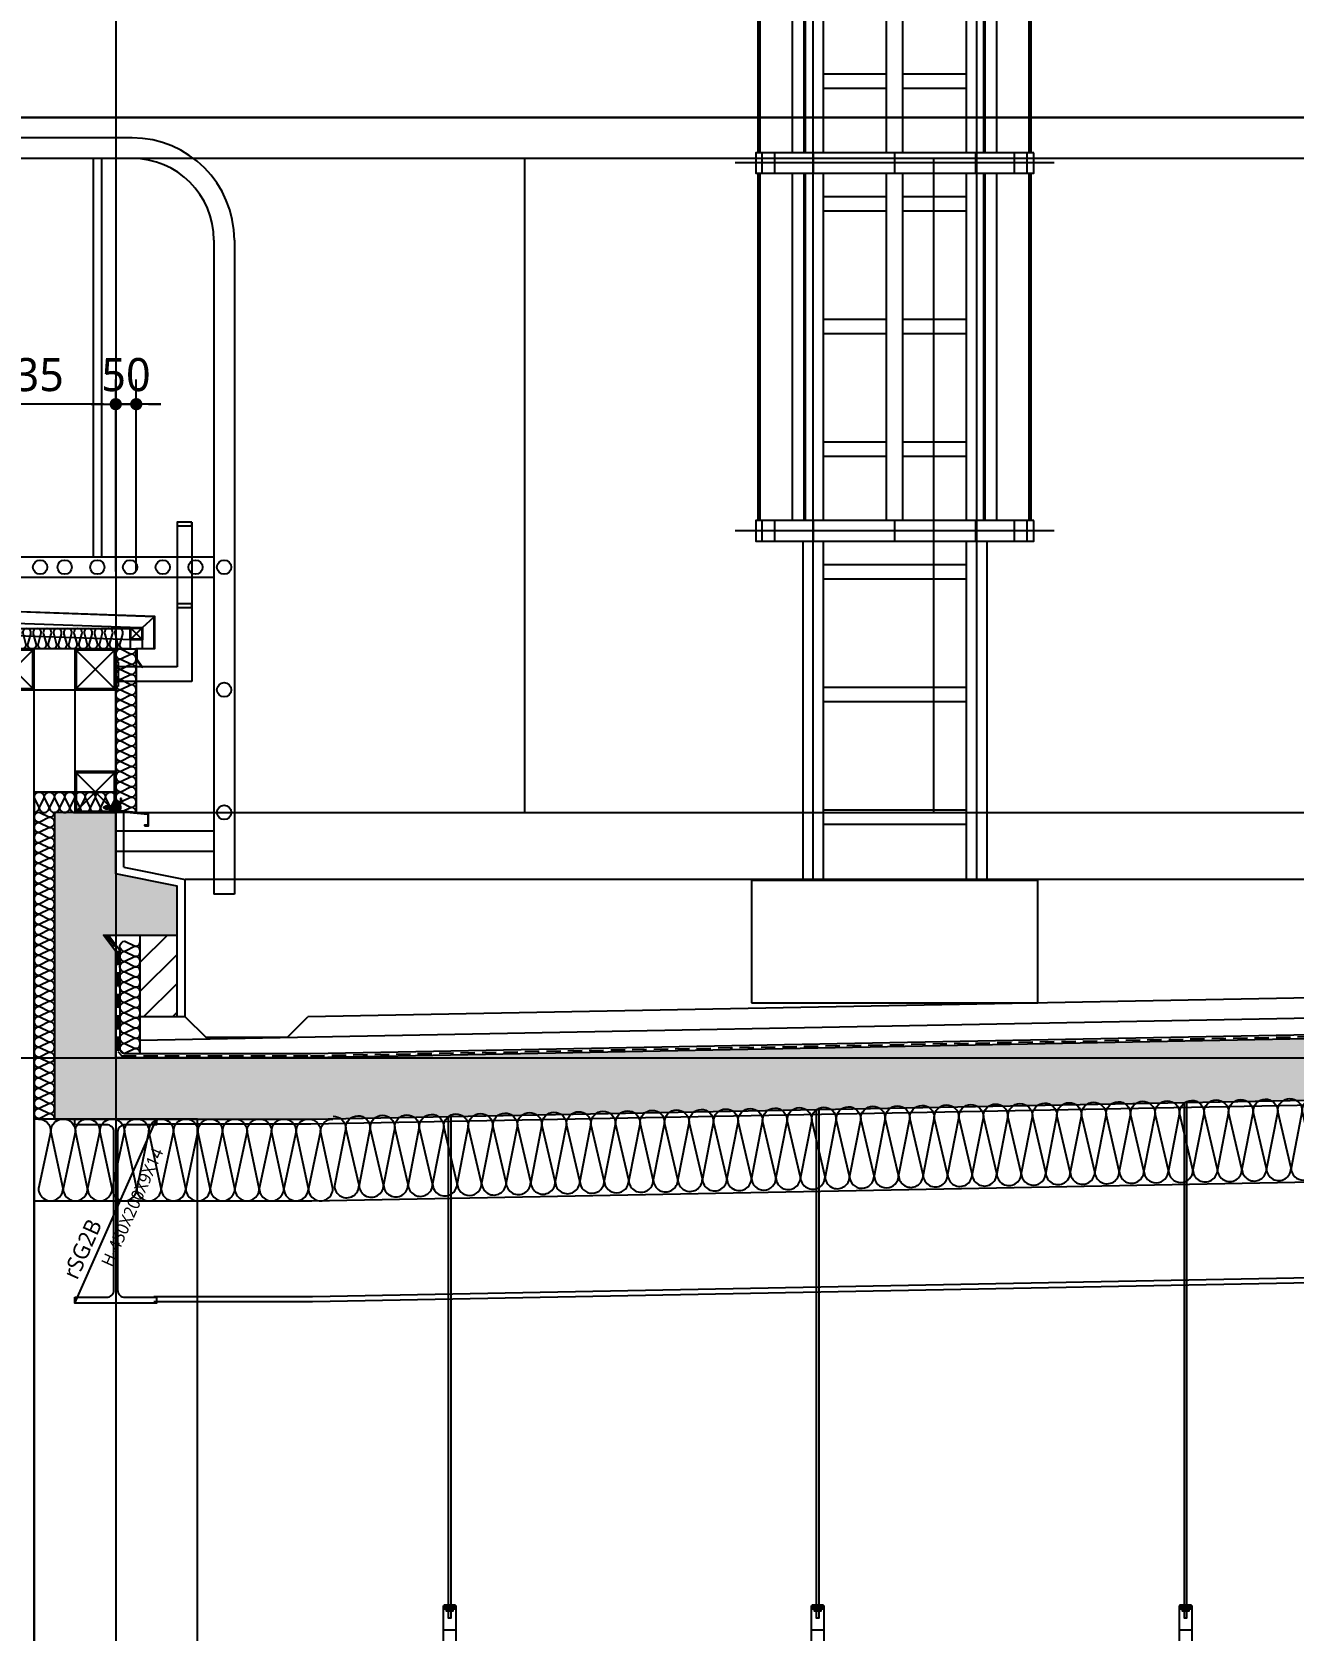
# Model space of a CAD drawing. Header units: millimetres. Extents: x 0 to 672800, y 0 to 118800.
# Drawn here: x 427445 to 430530, y 80595 to 84504 of the extents above; entities that cross this region are included whole.
import ezdxf
from ezdxf.enums import TextEntityAlignment as Align
from ezdxf.xclip import XClip

# ---------------------------------------------------------------- set-up
doc = ezdxf.new("R2010")
doc.units = ezdxf.units.MM
doc.header["$LTSCALE"] = 200
doc.header["$XCLIPFRAME"] = 0
for name, pattern in [('CEN-GAUN', [32.2, 30, -1, 0.2, -1]), ('HIDDEN', [0.375, 0.25, -0.125]), ('XR-A-SECTION$0$CEN-OC', [10, 9.25, -0.25, 0.25, -0.25])]:
    doc.linetypes.add(name, pattern=pattern)
doc.layers.get('DEFPOINTS').update_dxf_attribs({"color": 137})
for name, color, linetype in [('0-S-col', 4, 'Continuous'), ('01FIN', 9, 'Continuous'), ('01HAT', 8, 'Continuous'), ('01단열재', 252, 'Continuous'), ('01하지철물', 253, 'Continuous'), ('02-PIR', 7, 'Continuous'), ('09GIRDER', 2, 'Continuous'), ('3', 3, 'Continuous'), ('6방수', 6, 'HIDDEN'), ('7', 7, 'Continuous'), ('8ELE', 8, 'Continuous'), ('A-CON', 2, 'Continuous'), ('AUDIT_I_240116165941-1', 8, 'Continuous'), ('AUDIT_I_240116165941-4', 8, 'Continuous'), ('AUDIT_I_240116165941-5', 8, 'Continuous'), ('AUDIT_I_240116165941-6', 8, 'Continuous'), ('BOLT', 8, 'Continuous'), ('CEN', 1, 'CEN-GAUN'), ('CTR', 1, 'XR-A-SECTION$0$CEN-OC'), ('ELE-4', 4, 'Continuous'), ('ELE-6', 6, 'Continuous'), ('ELE-8', 8, 'Continuous'), ('ELE-STL', 252, 'Continuous'), ('FLA', 2, 'Continuous'), ('HAT', 8, 'Continuous'), ('HAT-254', 254, 'Continuous'), ('HAT-INS', 252, 'Continuous'), ('Insul', 252, 'Continuous'), ('JD_04', 4, 'Continuous'), ('JD_08', 8, 'Continuous'), ('LADDER', 7, 'Continuous'), ('LADDER-8', 8, 'Continuous'), ('PANEL', 6, 'Continuous'), ('S-253', 252, 'Continuous'), ('STEEL-E', 6, 'Continuous'), ('STL', 4, 'Continuous'), ('SYP_BOLT', 9, 'Continuous'), ('SYP_FLASHING', 5, 'Continuous'), ('X-ER', 15, 'ER-X')]:
    doc.layers.add(name, color=color, linetype=linetype)
doc.layers.add('check', color=61, linetype='Continuous', plot=False)
doc.styles.add('$0$스타일1', font='malgun.ttf')
doc.styles.get("Standard").update_dxf_attribs({"font": 'arial.ttf'})
doc.styles.add('스타일1', font='malgun.ttf')
doc.linetypes.add('ER-X', pattern='A,10,-0.8,["X",Standard,S=0.6,R=0,X=-0.15,Y=-0.3],-0.8', length=11.6)
doc.dimstyles.new('CJA', dxfattribs={"dimscale": 300, "dimtxt": 2.7, "dimasz": 1, "dimexe": 2, "dimexo": 3, "dimgap": 1, "dimtad": 1, "dimdec": 0, "dimzin": 1, "dimdsep": 46, "dimlunit": 6, "dimtxsty": '$0$스타일1', "dimblk": 'CJDOT', "dimcen": 0.09, "dimdle": 1, "dimclrd": 256, "dimclre": 256, "dimclrt": 3, "dimadec": 0, "dimazin": 0, "dimtfac": 1, "dimtdec": 0, "dimtix": 1, "dimtmove": 2, "dimatfit": 3, "dimldrblk": 'CJDOT', "dimfxl": 1, "dimtolj": 1, "dimtzin": 1, "dimarcsym": 0})

# ---------------------------------------------------------------- blocks, each defined once
blk = doc.blocks.new('*U281')
at = {"layer": 'HAT-INS'}
for points in [[(0, 0, 0.414214), (0.25, 0.25), (0, 0.75, -1), (0.5, 0.75), (0.25, 0.25, 0.414214), (0.5, 0)], [(0.5, 0, 0.414214), (0.75, 0.25), (0.5, 0.75, -1), (1, 0.75), (0.75, 0.25, 0.414214), (1, 0)], [(1, 0, 0.414214), (1.25, 0.25), (1, 0.75, -1), (1.5, 0.75), (1.25, 0.25, 0.414214), (1.5, 0)], [(1.5, 0, 0.414214), (1.75, 0.25), (1.5, 0.75, -1), (2, 0.75), (1.75, 0.25, 0.414214), (2, 0)], [(2, 0, 0.414214), (2.25, 0.25), (2, 0.75, -1), (2.5, 0.75), (2.25, 0.25, 0.414214), (2.5, 0)], [(2.5, 0, 0.414214), (2.75, 0.25), (2.5, 0.75, -1), (3, 0.75), (2.75, 0.25, 0.414214), (3, 0)], [(3, 0, 0.414214), (3.25, 0.25), (3, 0.75, -1), (3.5, 0.75), (3.25, 0.25, 0.414214), (3.5, 0)], [(3.5, 0, 0.414214), (3.75, 0.25), (3.5, 0.75, -1), (4, 0.75), (3.75, 0.25, 0.414214), (4, 0)], [(4, 0, 0.414214), (4.25, 0.25), (4, 0.75, -1), (4.5, 0.75), (4.25, 0.25, 0.414214), (4.5, 0)], [(4.5, 0, 0.414214), (4.75, 0.25), (4.5, 0.75, -1), (5, 0.75), (4.75, 0.25, 0.414214), (5, 0)], [(5, 0, 0.414214), (5.25, 0.25), (5, 0.75, -1), (5.5, 0.75), (5.25, 0.25, 0.414214), (5.5, 0)], [(5.5, 0, 0.414214), (5.75, 0.25), (5.5, 0.75, -1), (6, 0.75), (5.75, 0.25, 0.414214), (6, 0)], [(6, 0, 0.414214), (6.25, 0.25), (6, 0.75, -1), (6.5, 0.75), (6.25, 0.25, 0.414214), (6.5, 0)], [(6.5, 0, 0.414214), (6.75, 0.25), (6.5, 0.75, -1), (7, 0.75), (6.75, 0.25, 0.414214), (7, 0)], [(7, 0, 0.414214), (7.25, 0.25), (7, 0.75, -1), (7.5, 0.75), (7.25, 0.25, 0.414214), (7.5, 0)], [(7.5, 0, 0.414214), (7.75, 0.25), (7.5, 0.75, -1), (8, 0.75), (7.75, 0.25, 0.414214), (8, 0)]]:
    blk.add_lwpolyline(points, format="xyb", dxfattribs=at)
blk = doc.blocks.new('*U282')
at = {"layer": 'HAT-INS'}
for points in [[(0, 0, 0.414214), (0.25, 0.25), (0, 0.75, -1), (0.5, 0.75), (0.25, 0.25, 0.414214), (0.5, 0)], [(0.5, 0, 0.414214), (0.75, 0.25), (0.5, 0.75, -1), (1, 0.75), (0.75, 0.25, 0.414214), (1, 0)], [(1, 0, 0.414214), (1.25, 0.25), (1, 0.75, -1), (1.5, 0.75), (1.25, 0.25, 0.414214), (1.5, 0)], [(1.5, 0, 0.414214), (1.75, 0.25), (1.5, 0.75, -1), (2, 0.75), (1.75, 0.25, 0.414214), (2, 0)], [(2, 0, 0.414214), (2.25, 0.25), (2, 0.75, -1), (2.5, 0.75), (2.25, 0.25, 0.414214), (2.5, 0)], [(2.5, 0, 0.414214), (2.75, 0.25), (2.5, 0.75, -1), (3, 0.75), (2.75, 0.25, 0.414214), (3, 0)], [(3, 0, 0.414214), (3.25, 0.25), (3, 0.75, -1), (3.5, 0.75), (3.25, 0.25, 0.414214), (3.5, 0)], [(3.5, 0, 0.414214), (3.75, 0.25), (3.5, 0.75, -1), (4, 0.75), (3.75, 0.25, 0.414214), (4, 0)], [(4, 0, 0.414214), (4.25, 0.25), (4, 0.75, -1), (4.5, 0.75), (4.25, 0.25, 0.414214), (4.5, 0)], [(4.5, 0, 0.414214), (4.75, 0.25), (4.5, 0.75, -1), (5, 0.75), (4.75, 0.25, 0.414214), (5, 0)], [(5, 0, 0.414214), (5.25, 0.25), (5, 0.75, -1), (5.5, 0.75), (5.25, 0.25, 0.414214), (5.5, 0)], [(5.5, 0, 0.414214), (5.75, 0.25), (5.5, 0.75, -1), (6, 0.75), (5.75, 0.25, 0.414214), (6, 0)], [(6, 0, 0.414214), (6.25, 0.25), (6, 0.75, -1), (6.5, 0.75), (6.25, 0.25, 0.414214), (6.5, 0)], [(6.5, 0, 0.414214), (6.75, 0.25), (6.5, 0.75, -1), (7, 0.75), (6.75, 0.25, 0.414214), (7, 0)], [(7, 0, 0.414214), (7.25, 0.25), (7, 0.75, -1), (7.5, 0.75), (7.25, 0.25, 0.414214), (7.5, 0)], [(7.5, 0, 0.414214), (7.75, 0.25), (7.5, 0.75, -1), (8, 0.75), (7.75, 0.25, 0.414214), (8, 0)], [(8, 0, 0.414214), (8.25, 0.25), (8, 0.75, -1), (8.5, 0.75), (8.25, 0.25, 0.414214), (8.5, 0)], [(8.5, 0, 0.414214), (8.75, 0.25), (8.5, 0.75, -1), (9, 0.75), (8.75, 0.25, 0.414214), (9, 0)], [(9, 0, 0.414214), (9.25, 0.25), (9, 0.75, -1), (9.5, 0.75), (9.25, 0.25, 0.414214), (9.5, 0)], [(9.5, 0, 0.414214), (9.75, 0.25), (9.5, 0.75, -1), (10, 0.75), (9.75, 0.25, 0.414214), (10, 0)], [(10, 0, 0.414214), (10.25, 0.25), (10, 0.75, -1), (10.5, 0.75), (10.25, 0.25, 0.414214), (10.5, 0)], [(10.5, 0, 0.414214), (10.75, 0.25), (10.5, 0.75, -1), (11, 0.75), (10.75, 0.25, 0.414214), (11, 0)], [(11, 0, 0.414214), (11.25, 0.25), (11, 0.75, -1), (11.5, 0.75), (11.25, 0.25, 0.414214), (11.5, 0)], [(11.5, 0, 0.414214), (11.75, 0.25), (11.5, 0.75, -1), (12, 0.75), (11.75, 0.25, 0.414214), (12, 0)], [(12, 0, 0.414214), (12.25, 0.25), (12, 0.75, -1), (12.5, 0.75), (12.25, 0.25, 0.414214), (12.5, 0)], [(12.5, 0, 0.414214), (12.75, 0.25), (12.5, 0.75, -1), (13, 0.75), (12.75, 0.25, 0.414214), (13, 0)], [(13, 0, 0.414214), (13.25, 0.25), (13, 0.75, -1), (13.5, 0.75), (13.25, 0.25, 0.414214), (13.5, 0)], [(13.5, 0, 0.414214), (13.75, 0.25), (13.5, 0.75, -1), (14, 0.75), (13.75, 0.25, 0.414214), (14, 0)], [(14, 0, 0.414214), (14.25, 0.25), (14, 0.75, -1), (14.5, 0.75), (14.25, 0.25, 0.414214), (14.5, 0)], [(14.5, 0, 0.414214), (14.75, 0.25), (14.5, 0.75, -1), (15, 0.75), (14.75, 0.25, 0.414214), (15, 0)]]:
    blk.add_lwpolyline(points, format="xyb", dxfattribs=at)
blk = doc.blocks.new('*U287')
at = {"layer": 'HAT-INS'}
for points in [[(0, 0, 0.414214), (0.25, 0.25), (0, 0.75, -1), (0.5, 0.75), (0.25, 0.25, 0.414214), (0.5, 0)], [(0.5, 0, 0.414214), (0.75, 0.25), (0.5, 0.75, -1), (1, 0.75), (0.75, 0.25, 0.414214), (1, 0)], [(1, 0, 0.414214), (1.25, 0.25), (1, 0.75, -1), (1.5, 0.75), (1.25, 0.25, 0.414214), (1.5, 0)], [(1.5, 0, 0.414214), (1.75, 0.25), (1.5, 0.75, -1), (2, 0.75), (1.75, 0.25, 0.414214), (2, 0)], [(2, 0, 0.414214), (2.25, 0.25), (2, 0.75, -1), (2.5, 0.75), (2.25, 0.25, 0.414214), (2.5, 0)], [(2.5, 0, 0.414214), (2.75, 0.25), (2.5, 0.75, -1), (3, 0.75), (2.75, 0.25, 0.414214), (3, 0)], [(3, 0, 0.414214), (3.25, 0.25), (3, 0.75, -1), (3.5, 0.75), (3.25, 0.25, 0.414214), (3.5, 0)], [(3.5, 0, 0.414214), (3.75, 0.25), (3.5, 0.75, -1), (4, 0.75), (3.75, 0.25, 0.414214), (4, 0)]]:
    blk.add_lwpolyline(points, format="xyb", dxfattribs=at)
blk = doc.blocks.new('*U288')
at = {"layer": 'HAT-INS'}
for points in [[(0, 0, 0.414214), (0.25, 0.25), (0, 0.75, -1), (0.5, 0.75), (0.25, 0.25, 0.414214), (0.5, 0)], [(0.5, 0, 0.414214), (0.75, 0.25), (0.5, 0.75, -1), (1, 0.75), (0.75, 0.25, 0.414214), (1, 0)], [(1, 0, 0.414214), (1.25, 0.25), (1, 0.75, -1), (1.5, 0.75), (1.25, 0.25, 0.414214), (1.5, 0)], [(1.5, 0, 0.414214), (1.75, 0.25), (1.5, 0.75, -1), (2, 0.75), (1.75, 0.25, 0.414214), (2, 0)], [(2, 0, 0.414214), (2.25, 0.25), (2, 0.75, -1), (2.5, 0.75), (2.25, 0.25, 0.414214), (2.5, 0)], [(2.5, 0, 0.414214), (2.75, 0.25), (2.5, 0.75, -1), (3, 0.75), (2.75, 0.25, 0.414214), (3, 0)], [(3, 0, 0.414214), (3.25, 0.25), (3, 0.75, -1), (3.5, 0.75), (3.25, 0.25, 0.414214), (3.5, 0)], [(3.5, 0, 0.414214), (3.75, 0.25), (3.5, 0.75, -1), (4, 0.75), (3.75, 0.25, 0.414214), (4, 0)], [(4, 0, 0.414214), (4.25, 0.25), (4, 0.75, -1), (4.5, 0.75), (4.25, 0.25, 0.414214), (4.5, 0)], [(4.5, 0, 0.414214), (4.75, 0.25), (4.5, 0.75, -1), (5, 0.75), (4.75, 0.25, 0.414214), (5, 0)], [(5, 0, 0.414214), (5.25, 0.25), (5, 0.75, -1), (5.5, 0.75), (5.25, 0.25, 0.414214), (5.5, 0)]]:
    blk.add_lwpolyline(points, format="xyb", dxfattribs=at)
blk = doc.blocks.new('*U284')
at = {"layer": 'HAT-INS'}
for points in [[(3349.7, 0, -0.414214), (3334.7, 15), (3349.7, 85, 1), (3319.7, 85), (3334.7, 15, -0.414214), (3319.7, 0, 0.414214)], [(3379.7, 0, -0.414214), (3364.7, 15), (3379.7, 85, 1), (3349.7, 85), (3364.7, 15, -0.414214), (3349.7, 0, 0.414214)], [(3409.7, 0, -0.414214), (3394.7, 15), (3409.7, 85, 1), (3379.7, 85), (3394.7, 15, -0.414214), (3379.7, 0, 0.414214)], [(3439.7, 0, -0.414214), (3424.7, 15), (3439.7, 85, 1), (3409.7, 85), (3424.7, 15, -0.414214), (3409.7, 0, 0.414214)], [(3469.7, 0, -0.414214), (3454.7, 15), (3469.7, 85, 1), (3439.7, 85), (3454.7, 15, -0.414214), (3439.7, 0, 0.414214)], [(3499.7, 0, -0.414214), (3484.7, 15), (3499.7, 85, 1), (3469.7, 85), (3484.7, 15, -0.414214), (3469.7, 0, 0.414214)], [(3529.7, 0, -0.414214), (3514.7, 15), (3529.7, 85, 1), (3499.7, 85), (3514.7, 15, -0.414214), (3499.7, 0, 0.414214)], [(3559.7, 0, -0.414214), (3544.7, 15), (3559.7, 85, 1), (3529.7, 85), (3544.7, 15, -0.414214), (3529.7, 0, 0.414214)], [(3589.7, 0, -0.414214), (3574.7, 15), (3589.7, 85, 1), (3559.7, 85), (3574.7, 15, -0.414214), (3559.7, 0, 0.414214)], [(3619.7, 0, -0.414214), (3604.7, 15), (3619.7, 85, 1), (3589.7, 85), (3604.7, 15, -0.414214), (3589.7, 0, 0.414214)], [(3649.7, 0, -0.414214), (3634.7, 15), (3649.7, 85, 1), (3619.7, 85), (3634.7, 15, -0.414214), (3619.7, 0, 0.414214)], [(3679.7, 0, -0.414214), (3664.7, 15), (3679.7, 85, 1), (3649.7, 85), (3664.7, 15, -0.414214), (3649.7, 0, 0.414214)], [(3709.7, 0, -0.414214), (3694.7, 15), (3709.7, 85, 1), (3679.7, 85), (3694.7, 15, -0.414214), (3679.7, 0, 0.414214)], [(3739.7, 0, -0.414214), (3724.7, 15), (3739.7, 85, 1), (3709.7, 85), (3724.7, 15, -0.414214), (3709.7, 0, 0.414214)], [(3769.7, 0, -0.414214), (3754.7, 15), (3769.7, 85, 1), (3739.7, 85), (3754.7, 15, -0.414214), (3739.7, 0, 0.414214)], [(3799.7, 0, -0.414214), (3784.7, 15), (3799.7, 85, 1), (3769.7, 85), (3784.7, 15, -0.414214), (3769.7, 0, 0.414214)], [(3829.7, 0, -0.414214), (3814.7, 15), (3829.7, 85, 1), (3799.7, 85), (3814.7, 15, -0.414214), (3799.7, 0, 0.414214)], [(3859.7, 0, -0.414214), (3844.7, 15), (3859.7, 85, 1), (3829.7, 85), (3844.7, 15, -0.414214), (3829.7, 0, 0.414214)], [(3889.7, 0, -0.414214), (3874.7, 15), (3889.7, 85, 1), (3859.7, 85), (3874.7, 15, -0.414214), (3859.7, 0, 0.414214)], [(3919.7, 0, -0.414214), (3904.7, 15), (3919.7, 85, 1), (3889.7, 85), (3904.7, 15, -0.414214), (3889.7, 0, 0.414214)], [(3949.7, 0, -0.414214), (3934.7, 15), (3949.7, 85, 1), (3919.7, 85), (3934.7, 15, -0.414214), (3919.7, 0, 0.414214)], [(3979.7, 0, -0.414214), (3964.7, 15), (3979.7, 85, 1), (3949.7, 85), (3964.7, 15, -0.414214), (3949.7, 0, 0.414214)], [(4009.7, 0, -0.414214), (3994.7, 15), (4009.7, 85, 1), (3979.7, 85), (3994.7, 15, -0.414214), (3979.7, 0, 0.414214)], [(4039.7, 0, -0.414214), (4024.7, 15), (4039.7, 85, 1), (4009.7, 85), (4024.7, 15, -0.414214), (4009.7, 0, 0.414214)], [(4069.7, 0, -0.414214), (4054.7, 15), (4069.7, 85, 1), (4039.7, 85), (4054.7, 15, -0.414214), (4039.7, 0, 0.414214)], [(4099.7, 0, -0.414214), (4084.7, 15), (4099.7, 85, 1), (4069.7, 85), (4084.7, 15, -0.414214), (4069.7, 0, 0.414214)], [(4129.7, 0, -0.414214), (4114.7, 15), (4129.7, 85, 1), (4099.7, 85), (4114.7, 15, -0.414214), (4099.7, 0, 0.414214)], [(4159.7, 0, -0.414214), (4144.7, 15), (4159.7, 85, 1), (4129.7, 85), (4144.7, 15, -0.414214), (4129.7, 0, 0.414214)], [(4189.7, 0, -0.414214), (4174.7, 15), (4189.7, 85, 1), (4159.7, 85), (4174.7, 15, -0.414214), (4159.7, 0, 0.414214)], [(4219.7, 0, -0.414214), (4204.7, 15), (4219.7, 85, 1), (4189.7, 85), (4204.7, 15, -0.414214), (4189.7, 0, 0.414214)], [(4249.7, 0, -0.414214), (4234.7, 15), (4249.7, 85, 1), (4219.7, 85), (4234.7, 15, -0.414214), (4219.7, 0, 0.414214)], [(4279.7, 0, -0.414214), (4264.7, 15), (4279.7, 85, 1), (4249.7, 85), (4264.7, 15, -0.414214), (4249.7, 0, 0.414214)], [(4309.7, 0, -0.414214), (4294.7, 15), (4309.7, 85, 1), (4279.7, 85), (4294.7, 15, -0.414214), (4279.7, 0, 0.414214)], [(4339.7, 0, -0.414214), (4324.7, 15), (4339.7, 85, 1), (4309.7, 85), (4324.7, 15, -0.414214), (4309.7, 0, 0.414214)], [(4369.7, 0, -0.414214), (4354.7, 15), (4369.7, 85, 1), (4339.7, 85), (4354.7, 15, -0.414214), (4339.7, 0, 0.414214)], [(4399.7, 0, -0.414214), (4384.7, 15), (4399.7, 85, 1), (4369.7, 85), (4384.7, 15, -0.414214), (4369.7, 0, 0.414214)], [(4429.7, 0, -0.414214), (4414.7, 15), (4429.7, 85, 1), (4399.7, 85), (4414.7, 15, -0.414214), (4399.7, 0, 0.414214)], [(4459.7, 0, -0.414214), (4444.7, 15), (4459.7, 85, 1), (4429.7, 85), (4444.7, 15, -0.414214), (4429.7, 0, 0.414214)], [(4489.7, 0, -0.414214), (4474.7, 15), (4489.7, 85, 1), (4459.7, 85), (4474.7, 15, -0.414214), (4459.7, 0, 0.414214)], [(4519.7, 0, -0.414214), (4504.7, 15), (4519.7, 85, 1), (4489.7, 85), (4504.7, 15, -0.414214), (4489.7, 0, 0.414214)]]:
    blk.add_lwpolyline(points, format="xyb", dxfattribs=at)
blk = doc.blocks.new('*U272')
at = {"layer": 'HAT-INS'}
for points in [[(357.8, 0, -0.414214), (342.8, 15), (357.8, 85, 1), (327.8, 85), (342.8, 15, -0.414214), (327.8, 0, 0.414214)], [(387.8, 0, -0.414214), (372.8, 15), (387.8, 85, 1), (357.8, 85), (372.8, 15, -0.414214), (357.8, 0, 0.414214)], [(417.8, 0, -0.414214), (402.8, 15), (417.8, 85, 1), (387.8, 85), (402.8, 15, -0.414214), (387.8, 0, 0.414214)], [(447.8, 0, -0.414214), (432.8, 15), (447.8, 85, 1), (417.8, 85), (432.8, 15, -0.414214), (417.8, 0, 0.414214)], [(477.8, 0, -0.414214), (462.8, 15), (477.8, 85, 1), (447.8, 85), (462.8, 15, -0.414214), (447.8, 0, 0.414214)], [(507.8, 0, -0.414214), (492.8, 15), (507.8, 85, 1), (477.8, 85), (492.8, 15, -0.414214), (477.8, 0, 0.414214)], [(537.8, 0, -0.414214), (522.8, 15), (537.8, 85, 1), (507.8, 85), (522.8, 15, -0.414214), (507.8, 0, 0.414214)], [(567.8, 0, -0.414214), (552.8, 15), (567.8, 85, 1), (537.8, 85), (552.8, 15, -0.414214), (537.8, 0, 0.414214)], [(597.8, 0, -0.414214), (582.8, 15), (597.8, 85, 1), (567.8, 85), (582.8, 15, -0.414214), (567.8, 0, 0.414214)], [(627.8, 0, -0.414214), (612.8, 15), (627.8, 85, 1), (597.8, 85), (612.8, 15, -0.414214), (597.8, 0, 0.414214)], [(657.8, 0, -0.414214), (642.8, 15), (657.8, 85, 1), (627.8, 85), (642.8, 15, -0.414214), (627.8, 0, 0.414214)], [(687.8, 0, -0.414214), (672.8, 15), (687.8, 85, 1), (657.8, 85), (672.8, 15, -0.414214), (657.8, 0, 0.414214)]]:
    blk.add_lwpolyline(points, format="xyb", dxfattribs=at)
blk = doc.blocks.new('하지철물')
at = {"layer": '01하지철물', "color": 1}
for p, q in [((46.8, 46.8), (-46.8, -46.8)), ((46.8, -46.8), (-46.8, 46.8))]:
    blk.add_line(p, q, dxfattribs=at)
at = {"layer": '01하지철물'}
for points in [[(-50, -50), (-50, 50), (50, 50), (50, -50)], [(-46.8, -46.8), (-46.8, 46.8), (46.8, 46.8), (46.8, -46.8)]]:
    blk.add_lwpolyline(points, close=True, dxfattribs=at)
blk = doc.blocks.new('106-LADDER-L.R')
at = {"layer": 'ELE-8'}
for p, q in [((-1050, 6600), (-247, 6600)), ((-1050, 5800), (-247, 5800)), ((-1050, 4900), (-247, 4900)), ((-1050, 4000), (-247, 4000)), ((-1050, 3100), (-247, 3100)), ((-1050, 2200), (-247, 2200))]:
    blk.add_line(p, q, dxfattribs=at)
at = {"layer": 'HAT'}
for p, q in [((0, 7600), (0, 6625)), ((20, 7600), (20, 6625)), ((380, 7600), (380, 6625)), ((400, 7600), (400, 6625))]:
    blk.add_line(p, q, dxfattribs=at)
at = {"layer": 'LADDER-8'}
for p, q in [((-1000, 7650), (-75, 7650)), ((-1000, 7600), (-1000, 7650)), ((475, 7650), (-75, 7650)), ((-225, 7600), (-1000, 7600)), ((-993.4, 6625), (-993.4, 7600)), ((-988.4, 6625), (-988.4, 7600)), ((-909.9, 6625), (-909.9, 7600)), ((-881.6, 6625), (-881.6, 7600)), ((-878.1, 6625), (-878.1, 7600)), ((-670, 6625), (-670, 7600)), ((-630, 6625), (-630, 7600)), ((475, 7600), (-75, 7600)), ((-325, 7400), (-325, 0)), ((-275, 7400), (-275, 0)), ((675, 7400), (675, 5800)), ((725, 7400), (725, 5800)), ((-1000, 6575), (-1000, 6625)), ((-1000, 6625), (-325, 6625)), ((-275, 6625), (675, 6625)), ((-325, 6575), (-1000, 6575)), ((-993.4, 6575), (-993.4, 5825)), ((-988.4, 6575), (-988.4, 5825)), ((-909.9, 6575), (-909.9, 5825)), ((-881.6, 6575), (-881.6, 5825)), ((-878.1, 6575), (-878.1, 5825)), ((-670, 6575), (-670, 5825)), ((-630, 6575), (-630, 5825)), ((675, 6575), (-275, 6575)), ((0, 6025), (-275, 6025)), ((0, 5975), (-275, 5975)), ((435, 5955), (675, 5955)), ((435, 5905), (675, 5905)), ((725, 5800), (675, 5800)), ((-993.4, 5775), (-993.4, 4925)), ((-988.4, 5775), (-988.4, 4925)), ((-909.9, 5775), (-909.9, 4925)), ((-881.6, 5775), (-881.6, 4925)), ((-878.1, 5775), (-878.1, 4925)), ((-670, 5775), (-670, 4925)), ((-630, 5775), (-630, 4925)), ((0, 5025), (-275, 5025)), ((0, 4975), (-275, 4975)), ((-993.4, 4875), (-993.4, 4025)), ((-988.4, 4875), (-988.4, 4025)), ((-909.9, 4875), (-909.9, 4025)), ((-881.6, 4875), (-881.6, 4025)), ((-878.1, 4875), (-878.1, 4025)), ((-670, 4875), (-670, 4025)), ((-630, 4875), (-630, 4025)), ((0, 4025), (-275, 4025)), ((-993.4, 3975), (-993.4, 3125)), ((-988.4, 3975), (-988.4, 3125)), ((-909.9, 3975), (-909.9, 3125)), ((-881.6, 3975), (-881.6, 3125)), ((-878.1, 3975), (-878.1, 3125)), ((-670, 3975), (-670, 3125)), ((-630, 3975), (-630, 3125)), ((0, 3975), (-275, 3975)), ((-993.4, 3075), (-993.4, 2225)), ((-988.4, 3075), (-988.4, 2225)), ((-909.9, 3075), (-909.9, 2225)), ((-881.6, 3075), (-881.6, 2225)), ((-878.1, 3075), (-878.1, 2225)), ((-670, 3075), (-670, 2225)), ((-630, 3075), (-630, 2225)), ((0, 3025), (-275, 3025)), ((0, 2975), (-275, 2975)), ((0, 2025), (-275, 2025)), ((0, 1975), (-275, 1975)), ((0, 1025), (-275, 1025)), ((0, 975), (-275, 975))]:
    blk.add_line(p, q, dxfattribs=at)
for points in [[(-1000, 5825), (-297, 5825), (-297, 5775), (-1000, 5775)], [(-1000, 4925), (-297, 4925), (-297, 4875), (-1000, 4875)], [(-1000, 4025), (-297, 4025), (-297, 3975), (-1000, 3975)], [(-1000, 3125), (-297, 3125), (-297, 3075), (-1000, 3075)], [(-1000, 2225), (-297, 2225), (-297, 2175), (-1000, 2175)], [(0, 0), (-450, 0), (-450, -300), (0, -300)]]:
    blk.add_lwpolyline(points, close=True, dxfattribs=at)
for centre in [(-300, 6600), (-230, 6600), (-150, 6600), (-70, 6600), (10, 6600), (90, 6600), (170, 6600), (250, 6600), (310, 6600), (390, 6600), (470, 6600), (550, 6600), (630, 6600), (700, 6600), (-300, 6300), (700, 6300), (-300, 6000), (700, 6000), (-300, 5700), (-300, 5400), (-300, 5100), (-300, 4800), (-300, 4500), (-300, 4200), (-300, 3900), (-300, 3600), (-300, 3300), (-300, 3000), (-300, 2700), (-300, 2400), (-300, 2100), (-300, 1800), (-300, 1500), (-300, 1200), (-300, 900), (-300, 600), (-300, 300)]:
    blk.add_circle(centre, 17.5, dxfattribs=at)
for centre, radius, start, end in [((-75, 7400), 250, 90, 180), ((475, 7400), 250, 0, 90), ((-75, 7400), 200, 90, 180), ((475, 7400), 200, 0, 90)]:
    blk.add_arc(centre, radius, start, end, dxfattribs=at)
blk.add_point((-30, 6500), dxfattribs=at)
blk = doc.blocks.new('106-LADDER-F')
at = {"layer": 'AUDIT_I_240116165941-1'}
for p, q in [((-200, 4550), (-200, 1345)), ((200, 4550), (200, 1345)), ((-390, 4150), (390, 4150)), ((-390, 3100), (390, 3100)), ((-390, 2200), (390, 2200))]:
    blk.add_line(p, q, dxfattribs=at)
at = {"layer": 'AUDIT_I_240116165941-4'}
for p, q in [((-324.3, 4125), (-324.3, 4175)), ((-292.9, 4125), (-292.9, 4175)), ((-198.8, 4125), (-198.8, 4175)), ((0, 4125), (0, 4175)), ((198.8, 4125), (198.8, 4175)), ((292.9, 4125), (292.9, 4175)), ((324.3, 4125), (324.3, 4175)), ((-324.3, 3075), (-324.3, 3125)), ((-292.9, 3075), (-292.9, 3125)), ((-198.8, 3075), (-198.8, 3125)), ((0, 3075), (0, 3125)), ((198.8, 3075), (198.8, 3125)), ((292.9, 3075), (292.9, 3125)), ((324.3, 3075), (324.3, 3125)), ((-324.3, 2175), (-324.3, 2225)), ((-292.9, 2175), (-292.9, 2225)), ((-198.8, 2175), (-198.8, 2225)), ((0, 2175), (0, 2225)), ((198.8, 2175), (198.8, 2225)), ((292.9, 2175), (292.9, 2225)), ((324.3, 2175), (324.3, 2225))]:
    blk.add_line(p, q, dxfattribs=at)
at = {"layer": 'AUDIT_I_240116165941-5'}
for p, q in [((-225, 4450), (-225, 4175)), ((-175, 4450), (-175, 4175)), ((175, 4450), (175, 4175)), ((225, 4450), (225, 4175)), ((-175, 4125), (-175, 3125)), ((175, 4125), (175, 3125)), ((175, 3917.5), (-175, 3917.5)), ((-20, 3882.5), (-175, 3882.5)), ((175, 3882.5), (20, 3882.5)), ((-20, 3617.5), (-175, 3617.5)), ((175, 3617.5), (20, 3617.5)), ((-20, 3582.5), (-175, 3582.5)), ((175, 3582.5), (20, 3582.5)), ((-20, 3317.5), (-175, 3317.5)), ((175, 3317.5), (20, 3317.5)), ((-20, 3282.5), (-175, 3282.5)), ((175, 3282.5), (20, 3282.5)), ((-175, 3075), (-175, 2225)), ((175, 3075), (175, 2225)), ((-20, 3017.5), (-175, 3017.5)), ((175, 3017.5), (20, 3017.5)), ((-20, 2982.5), (-175, 2982.5)), ((175, 2982.5), (20, 2982.5)), ((-20, 2717.5), (-175, 2717.5)), ((175, 2717.5), (20, 2717.5)), ((-20, 2682.5), (-175, 2682.5)), ((175, 2682.5), (20, 2682.5)), ((-20, 2417.5), (-175, 2417.5)), ((175, 2417.5), (20, 2417.5)), ((-20, 2382.5), (-175, 2382.5)), ((175, 2382.5), (20, 2382.5)), ((-225, 2175), (-225, 1345)), ((-175, 2175), (-175, 1345)), ((175, 2175), (175, 1345)), ((225, 2175), (225, 1345)), ((175, 2117.5), (-175, 2117.5)), ((175, 2082.5), (-175, 2082.5)), ((175, 1817.5), (-175, 1817.5)), ((175, 1782.5), (-175, 1782.5)), ((175, 1517.5), (-175, 1517.5)), ((175, 1482.5), (-175, 1482.5))]:
    blk.add_line(p, q, dxfattribs=at)
for centre in [(-200, 4450), (200, 4450)]:
    blk.add_arc(centre, 25, 0, 180, dxfattribs=at)
at = {"layer": 'AUDIT_I_240116165941-6'}
for p, q in [((-334, 3125), (-334, 4125)), ((-329, 3125), (-329, 4125)), ((-249.9, 3125), (-249.9, 4125)), ((-221.6, 3125), (-221.6, 4125)), ((-218.1, 3125), (-218.1, 4125)), ((-20, 3125), (-20, 4125)), ((20, 3125), (20, 4125)), ((218.1, 3125), (218.1, 4125)), ((221.6, 3125), (221.6, 4125)), ((249.9, 3125), (249.9, 4125)), ((329, 3125), (329, 4125)), ((334, 3125), (334, 4125)), ((-334, 2225), (-334, 3075)), ((-329, 2225), (-329, 3075)), ((-249.9, 2225), (-249.9, 3075)), ((-221.6, 2225), (-221.6, 3075)), ((-218.1, 2225), (-218.1, 3075)), ((-20, 2225), (-20, 3075)), ((20, 2225), (20, 3075)), ((218.1, 2225), (218.1, 3075)), ((221.6, 2225), (221.6, 3075)), ((249.9, 2225), (249.9, 3075)), ((329, 2225), (329, 3075)), ((334, 2225), (334, 3075)), ((-350, 1045), (-350, 1345)), ((-350, 1345), (350, 1345)), ((350, 1345), (350, 1045)), ((350, 1045), (-350, 1045))]:
    blk.add_line(p, q, dxfattribs=at)
for points in [[(-340, 4175), (340, 4175), (340, 4125), (-340, 4125)], [(-340, 3125), (340, 3125), (340, 3075), (-340, 3075)], [(-340, 2225), (340, 2225), (340, 2175), (-340, 2175)]]:
    blk.add_lwpolyline(points, close=True, dxfattribs=at)
blk = doc.blocks.new('12')
at = {"layer": 'LADDER', "xscale": -1}
blk.add_blockref('106-LADDER-F', (-446.1, -329.7), dxfattribs=at)
blk = doc.blocks.new('R-HAND1')
at = {"layer": 'JD_04'}
blk.add_line((-156, 368), (-150, 368), dxfattribs=at)
for points in [[(-156, 308), (-150, 308), (-150, 368)], [(-156, 368), (-156, 368), (-156, 308)]]:
    blk.add_lwpolyline(points, dxfattribs=at)
at = {"layer": 'JD_08'}
for p, q in [((-156, 355.9), (-150, 361.9)), ((-156, 352.6), (-150, 358.6)), ((-156, 321), (-150, 327)), ((-156, 317.6), (-150, 323.6))]:
    blk.add_line(p, q, dxfattribs=at)
at = {"layer": 'STL', "color": 8}
for p, q in [((-336, 710), (-336, 320)), ((-300, 710), (-300, 356)), ((-300, 356), (-156, 356)), ((-336, 320), (-156, 320))]:
    blk.add_line(p, q, dxfattribs=at)
for points in [[(-336, 710), (-300, 710), (-300, 701), (-336, 701)], [(-336, 510), (-300, 510), (-300, 501), (-336, 501)]]:
    blk.add_lwpolyline(points, close=True, dxfattribs=at)
blk = doc.blocks.new('CJDOT')
blk.add_line((-2, 0), (2, 0))
at = {"const_width": 0.5}
blk.add_lwpolyline([(-0.25, 0, 1), (0.25, 0, 1)], format="xyb", close=True, dxfattribs=at)
blk = doc.blocks.new('*D405')
at = {"layer": 'check', "lineweight": -2, "transparency": 16777216}
for p, q in [((427215, 83183.9), (427215, 83653.6)), ((427650, 83183.9), (427650, 83653.6)), ((427620, 83593.6), (427245, 83593.6))]:
    blk.add_line(p, q, dxfattribs=at)
at = {"layer": 'DEFPOINTS', "color": 0, "transparency": 16777216}
for p in [(427215, 83593.6), (427215, 83093.9), (427650, 83093.9)]:
    blk.add_point(p, dxfattribs=at)
at = {"layer": 'check', "lineweight": -2, "transparency": 16777216, "xscale": 30, "yscale": 30, "zscale": 30, "rotation": 180}
blk.add_blockref('CJDOT', (427215, 83593.6), dxfattribs=at)
at = {"layer": 'check', "lineweight": -2, "transparency": 16777216, "xscale": 30, "yscale": 30, "zscale": 30}
blk.add_blockref('CJDOT', (427650, 83593.6), dxfattribs=at)
at = {"layer": 'check', "transparency": 16777216, "insert": (427432.5, 83665.4), "char_height": 81, "attachment_point": 5, "style": '$0$스타일1'}
blk.add_mtext('\\A1;435', dxfattribs=at)
blk = doc.blocks.new('*D406')
at = {"layer": 'check', "lineweight": -2, "transparency": 16777216}
for p, q in [((427650, 83183.9), (427650, 83653.6)), ((427700, 83183.9), (427700, 83653.6)), ((427620, 83593.6), (427590, 83593.6)), ((427700, 83593.6), (427650, 83593.6)), ((427730, 83593.6), (427760, 83593.6))]:
    blk.add_line(p, q, dxfattribs=at)
at = {"layer": 'DEFPOINTS', "color": 0, "transparency": 16777216}
for p in [(427650, 83593.6), (427650, 83093.9), (427700, 83093.9)]:
    blk.add_point(p, dxfattribs=at)
at = {"layer": 'check', "lineweight": -2, "transparency": 16777216, "xscale": 30, "yscale": 30, "zscale": 30}
blk.add_blockref('CJDOT', (427650, 83593.6), dxfattribs=at)
at = {"layer": 'check', "lineweight": -2, "transparency": 16777216, "xscale": 30, "yscale": 30, "zscale": 30, "rotation": 180}
blk.add_blockref('CJDOT', (427700, 83593.6), dxfattribs=at)
at = {"layer": 'check', "transparency": 16777216, "insert": (427675, 83665.4), "char_height": 81, "attachment_point": 5, "style": '$0$스타일1'}
blk.add_mtext('\\A1;50', dxfattribs=at)
blk = doc.blocks.new('STL_30x30')
at = {"layer": 'CTR'}
for p, q in [((1.6, 28.4), (28.4, 1.6)), ((28.4, 28.4), (1.6, 1.6))]:
    blk.add_line(p, q, dxfattribs=at)
at = {"layer": 'ELE-4'}
for points in [[(0, 0), (30, 0), (30, 30), (0, 30)], [(1.6, 1.6), (28.4, 1.6), (28.4, 28.4), (1.6, 28.4)]]:
    blk.add_lwpolyline(points, close=True, dxfattribs=at)
blk = doc.blocks.new('CAP-485X100')
at = {"layer": 'ELE-6'}
blk.add_lwpolyline([(-500, -100), (-60, -100), (-60, -50), (-500, -50)], close=True, dxfattribs=at)
at = {"layer": 'ELE-8'}
for p, q in [((-530, -47.9), (-558.8, -21.1)), ((-500, -47.9), (-60, -32.2)), ((-60, -50), (-60, -32.2)), ((-30, -32.2), (-1.2, -1.3)), ((-30, -96), (-30, -32.2)), ((-530, -98.8), (-530, -48.9)), ((-530, -78.9), (-59.5, -62.2)), ((-500, -50), (-500, -47.9))]:
    blk.add_line(p, q, dxfattribs=at)
at = {"layer": 'Insul'}
blk.add_lwpolyline([(-485, -100, 0.524856), (-475.7, -86.5), (-481.9, -63.6, -1.449198), (-463.2, -63.6), (-469.4, -86.5, 0.524856), (-460, -100, 0.524856), (-450.7, -86.5), (-456.9, -63.6, -1.449198), (-438.2, -63.6), (-444.4, -86.5, 0.524856), (-435, -100, 0.524856), (-425.7, -86.5), (-431.9, -63.6, -1.449198), (-413.2, -63.6), (-419.4, -86.5, 0.524856), (-410, -100, 0.524856), (-400.7, -86.5), (-406.9, -63.6, -1.449198), (-388.2, -63.6), (-394.4, -86.5, 0.524856), (-385, -100, 0.524856), (-375.7, -86.5), (-381.9, -63.6, -1.449198), (-363.2, -63.6), (-369.4, -86.5, 0.524856), (-360, -100, 0.524856), (-350.7, -86.5), (-356.9, -63.6, -1.449198), (-338.2, -63.6), (-344.4, -86.5, 0.524856), (-335, -100, 0.524856), (-325.7, -86.5), (-331.9, -63.6, -1.449198), (-313.2, -63.6), (-319.4, -86.5, 0.524856), (-310, -100, 0.524856), (-300.7, -86.5), (-306.9, -63.6, -1.449198), (-288.2, -63.6), (-294.4, -86.5, 0.524856), (-285, -100, 0.524856), (-275.7, -86.5), (-281.9, -63.6, -1.449198), (-263.2, -63.6), (-269.4, -86.5, 0.524856), (-260, -100, 0.524856), (-250.7, -86.5), (-256.9, -63.6, -1.449198), (-238.2, -63.6), (-244.4, -86.5, 0.524856), (-235, -100, 0.524856), (-225.7, -86.5), (-231.9, -63.6, -1.449198), (-213.2, -63.6), (-219.4, -86.5, 0.524856), (-210, -100, 0.524856), (-200.7, -86.5), (-206.9, -63.6, -1.449198), (-188.2, -63.6), (-194.4, -86.5, 0.524856), (-185, -100, 0.524856), (-175.7, -86.5), (-181.9, -63.6, -1.449198), (-163.2, -63.6), (-169.4, -86.5, 0.524856), (-160, -100, 0.524856), (-150.7, -86.5), (-156.9, -63.6, -1.449198), (-138.2, -63.6), (-144.4, -86.5, 0.524856), (-135, -100, 0.524856), (-125.7, -86.5), (-131.9, -63.6, -1.449198), (-113.2, -63.6), (-119.4, -86.5, 0.524856), (-110, -100, 0.524856), (-100.7, -86.5), (-106.9, -63.6, -1.449198), (-88.2, -63.6), (-94.4, -86.5, 0.524856), (-85, -100, 0.524856), (-75.7, -86.5), (-81.9, -63.6, -1.449198), (-63.2, -63.6), (-69.4, -86.5, 0.524856), (-60, -100, 0.00003), (-60, -100, 0.00003)], format="xyb", dxfattribs=at)
at = {"layer": 'STL'}
blk.add_lwpolyline([(-529.1, -145.6), (-515, -125), (-515, -98.8), (-558.8, -98.8), (-558.8, -21.1), (-1.2, -1.3), (-1.2, -98.8), (-30, -96), (-30, -117.2), (-28.8, -117.2), (-28.8, -97.2), (0, -100), (0, 0), (-560, -20), (-560, -100), (-516.2, -100), (-516.2, -124.6), (-530.1, -144.9), (-529.1, -145.6)], dxfattribs=at)
at = {"layer": 'S-253'}
for p in [(-60, -62.2), (-530, -77.9)]:
    blk.add_blockref('STL_30x30', p, dxfattribs=at)
blk = doc.blocks.new('SG-rSG2B')
at = {"layer": '09GIRDER'}
blk.add_lwpolyline([(-100, -436), (-22.5, -436, 0.414214), (-4.5, -418), (-4.5, -32, 0.414214), (-22.5, -14), (-100, -14), (-100, 0), (100, 0), (100, -14), (22.5, -14, 0.414214), (4.5, -32), (4.5, -418, 0.414214), (22.5, -436), (100, -436), (100, -450), (-100, -450)], format="xyb", close=True, dxfattribs=at)
at = {"layer": 'DEFPOINTS'}
blk.add_line((-100, -450), (100, 0), dxfattribs=at)
at = {"layer": 'DEFPOINTS', "style": '스타일1'}
for s, height, p in [('H-450X200X9X14', 30, (40.3, -215.4)), ('rSG2B', 40, (-81.9, -318, 0))]:
    blk.add_text(s, height=height, rotation=65.9541, dxfattribs=at).set_placement(p, align=Align.MIDDLE_CENTER)
blk = doc.blocks.new('SDS32')
at = {"layer": 'SYP_BOLT'}
for p, q in [((-5, 2.1), (-8, 1)), ((8, 1), (-8, 1)), ((-8, 1), (-8, 0)), ((8, 0), (-8, 0)), ((-3, 0.3), (-3.5, 0)), ((-3, 0), (-3, -3.7)), ((-2.5, 9.1), (-2.5, 3.1)), ((2.5, 3.1), (2.5, 9.1)), ((3, 0), (3, -5.7)), ((5, 2.1), (8, 1)), ((8, 1), (8, 0)), ((-3, -3.7), (-3.5, -4)), ((3.8, -6.5), (-3.5, -4)), ((-3.5, -4), (-3, -4.7)), ((-3, -5.7), (-3.5, -6)), ((3.8, -8.5), (-3.5, -6)), ((-3.5, -6), (-3, -6.7)), ((-3, -7.7), (-3.5, -8)), ((3.8, -10.5), (-3.5, -8)), ((-3.5, -8), (-3, -8.7)), ((-3, -9.7), (-3.5, -10)), ((-3.5, -10), (-3, -10.7)), ((3.8, -12.5), (-3.5, -10)), ((-3, -11.7), (-3.5, -12)), ((3.8, -14.5), (-3.5, -12)), ((-3.5, -12), (-3, -12.7)), ((-3, -13.7), (-3.5, -14)), ((3.8, -16.5), (-3.5, -14)), ((-3.5, -14), (-3, -14.7)), ((-3, -15.7), (-3.5, -16)), ((3.8, -18.5), (-3.5, -16)), ((-3.5, -16), (-3, -16.7)), ((-3, -17.7), (-3.5, -18)), ((3.8, -20.5), (-3.5, -18)), ((-3.5, -18), (-3, -18.7)), ((3, -5.7), (-3, -3.7)), ((3, -6.7), (-3, -4.7)), ((-3, -4.7), (-3, -5.7)), ((3, -7.7), (-3, -5.7)), ((3, -8.7), (-3, -6.7)), ((-3, -6.7), (-3, -7.7)), ((3, -9.7), (-3, -7.7)), ((-3, -8.7), (-3, -9.7)), ((3, -10.7), (-3, -8.7)), ((3, -11.7), (-3, -9.7)), ((3, -12.7), (-3, -10.7)), ((-3, -10.7), (-3, -11.7)), ((3, -13.7), (-3, -11.7)), ((3, -14.7), (-3, -12.7)), ((-3, -12.7), (-3, -13.7)), ((3, -15.7), (-3, -13.7)), ((3, -16.7), (-3, -14.7)), ((-3, -14.7), (-3, -15.7)), ((3, -17.7), (-3, -15.7)), ((3, -18.7), (-3, -16.7)), ((-3, -16.7), (-3, -17.7)), ((3, -19.7), (-3, -17.7)), ((-3, -18.7), (-3, -21)), ((3, -20.7), (-3, -18.7)), ((3, -5.7), (3.8, -6.5)), ((3.8, -6.5), (3, -6.7)), ((3, -6.7), (3, -7.7)), ((3, -7.7), (3.8, -8.5)), ((3.8, -8.5), (3, -8.7)), ((3, -8.7), (3, -9.7)), ((3, -9.7), (3.8, -10.5)), ((3.8, -10.5), (3, -10.7)), ((3, -10.7), (3, -11.7)), ((3, -11.7), (3.8, -12.5)), ((3.8, -12.5), (3, -12.7)), ((3, -12.7), (3, -13.7)), ((3, -13.7), (3.8, -14.5)), ((3.8, -14.5), (3, -14.7)), ((3, -14.7), (3, -15.7)), ((3, -15.7), (3.8, -16.5)), ((3.8, -16.5), (3, -16.7)), ((3, -16.7), (3, -17.7)), ((3, -17.7), (3.8, -18.5)), ((3.8, -18.5), (3, -18.7)), ((3, -18.7), (3, -19.7)), ((3, -19.7), (3.8, -20.5)), ((3.8, -20.5), (3, -20.7)), ((3, -20.7), (3, -22))]:
    blk.add_line(p, q, dxfattribs=at)
blk.add_lwpolyline([(5, 3.1), (5, 2.1), (-5, 2.1), (-5, 3.1)], close=True, dxfattribs=at)
for points in [[(4, 3.1), (4, 9.1), (-4, 9.1), (-4, 3.1)], [(0, -32), (-1, -23), (-3, -21), (-1, -20), (3, -22)], [(3, -22), (3, -27), (0, -32), (-3, -27), (-3, -21)]]:
    blk.add_lwpolyline(points, dxfattribs=at)
at = {"layer": 'SYP_BOLT', "color": 0}
blk.add_solid([(8, 1), (-8, 1), (8, 0), (-8, 0)], dxfattribs=at)

msp = doc.modelspace()

# ---------------------------------------------------------------- hatches: boundary and pattern name
at = {"layer": '01HAT', "ltscale": 2}
h = msp.add_hatch(dxfattribs=at)
h.set_pattern_fill('ANSI31', color=256, scale=400, style=0)
h.set_pattern_definition([(45, (-267083.49, 252650.615), (-35.355339, 35.355339), [])])
h.paths.add_polyline_path([(427710, 82094.9), (427800, 82094.9), (427800, 82294.9), (427710, 82294.9)])
at = {"layer": 'HAT-254'}
h = msp.add_hatch(color=256, dxfattribs=at)
h.dxf.hatch_style = 1
h.paths.add_polyline_path([(438649.7, 82044.9), (448117.4, 81844.9), (448800, 81844.9), (448800, 82594.9), (448650, 82594.9), (448650, 82444.9), (448500, 82414.9), (448500, 82294.9), (448680, 82294.9), (448650, 82254.9), (448650, 81994.9), (448118.9, 81994.9), (438649.9, 82194.9), (428126, 81994.9), (427650, 81994.9), (427650, 82254.9), (427620, 82294.9), (427800, 82294.9), (427800, 82414.9), (427650, 82444.9), (427650, 82594.9), (427500, 82594.9), (427500, 81844.9), (428127.4, 81844.9)])

# ---------------------------------------------------------------- linework, layer by layer
at = {"color": 8}
for p, q in [((428481.7, 80594.9), (428451.7, 80594.9)), ((429381.7, 80594.9), (429351.7, 80594.9)), ((430281.7, 80594.9), (430251.7, 80594.9))]:
    msp.add_line(p, q, dxfattribs=at)
for points in [[(429363.4, 81868.4), (429363.4, 80624.8), (429370.1, 80624.8), (429370.1, 81868.5)], [(430263.4, 81885.5), (430263.4, 80624.8), (430270.1, 80624.8), (430270.1, 81885.6)], [(428463.4, 81851.3), (428463.4, 80624.8), (428470.1, 80624.8), (428470.1, 81851.4)], [(428481.7, 80654), (428480.4, 80656), (428453, 80656), (428451.7, 80654), (428451.7, 80649), (428453, 80647), (428480.4, 80647), (428481.7, 80649), (428451.7, 80649)], [(428458, 80647), (428458, 80641.9), (428475.6, 80641.9), (428475.6, 80647)], [(429381.7, 80654), (429380.4, 80656), (429353, 80656), (429351.7, 80654), (429351.7, 80649), (429353, 80647), (429380.4, 80647), (429381.7, 80649), (429351.7, 80649)], [(429358, 80647), (429358, 80641.9), (429375.6, 80641.9), (429375.6, 80647)], [(430281.7, 80654), (430280.4, 80656), (430253, 80656), (430251.7, 80654), (430251.7, 80649), (430253, 80647), (430280.4, 80647), (430281.7, 80649), (430251.7, 80649)], [(430258, 80647), (430258, 80641.9), (430275.6, 80641.9), (430275.6, 80647)]]:
    msp.add_lwpolyline(points, dxfattribs=at)
for points in [[(428451.7, 80654), (428481.7, 80654), (428481.7, 80534.9), (428451.7, 80534.9)], [(429351.7, 80654), (429381.7, 80654), (429381.7, 80534.9), (429351.7, 80534.9)], [(430251.7, 80654), (430281.7, 80654), (430281.7, 80534.9), (430251.7, 80534.9)]]:
    msp.add_lwpolyline(points, close=True, dxfattribs=at)
at = {"layer": '0-S-col', "color": 8}
msp.add_lwpolyline([(427450, 71994.9), (427850, 71994.9), (427850, 81844.9), (427450, 81844.9)], close=True, dxfattribs=at)
at = {"layer": '01FIN'}
for p, q in [((427670, 82461.1), (427670, 82594.9)), ((427670, 82461.1), (427820, 82431.1)), ((427820, 82094.9), (427820, 82431.1))]:
    msp.add_line(p, q, dxfattribs=at)
at = {"layer": '01단열재'}
msp.add_lwpolyline([(427646.8, 82644.9), (427450, 82644.9), (427450, 81644.9), (428129.3, 81644.9), (438649.5, 81844.8), (448115.2, 81644.9), (448850, 81644.9), (448850, 82594.9)], dxfattribs=at)
at = {"layer": '01하지철물'}
for p, q in [((427450, 78994.9), (427450, 82994.9)), ((427550, 82994.9), (427550, 82594.9)), ((427450, 82894.9), (427550, 82894.9))]:
    msp.add_line(p, q, dxfattribs=at)
at = {"layer": '02-PIR', "ltscale": 150}
msp.add_line((427635, 82994.9), (427285, 82994.9), dxfattribs=at)
at = {"layer": '3'}
for p, q in [((438650, 82294.9), (428119.9, 82094.8)), ((427820, 82094.9), (427710, 82094.9)), ((427820, 82094.9), (427870, 82044.9)), ((428070, 82044.9), (428119.9, 82094.8)), ((427870, 82044.9), (428070, 82044.9))]:
    msp.add_line(p, q, dxfattribs=at)
at = {"layer": '6방수', "ltscale": 0.7}
msp.add_lwpolyline([(427626.3, 82294.9), (427655, 82256.6), (427655, 82009.9), (427665, 81999.9), (428125.9, 81999.9), (438649.9, 82199.9), (448119, 81999.9), (448635, 81999.9), (448645, 82009.9), (448645, 82256.6), (448673.8, 82294.9)], dxfattribs=at)
at = {"layer": '7'}
for p, q in [((427710, 82004.9), (427710, 82294.9)), ((427800, 82094.9), (427800, 82294.9))]:
    msp.add_line(p, q, dxfattribs=at)
at = {"layer": '8ELE'}
for p, q in [((449385, 84194.9), (427215, 84194.9)), ((427700, 82594.9), (448585, 82594.9)), ((448480, 82431.1), (427820, 82431.1))]:
    msp.add_line(p, q, dxfattribs=at)
msp.add_lwpolyline([(427632.5, 82294.9), (427660, 82258.3), (427660, 82014.9), (427670, 82004.9), (428125.9, 82004.9), (438649.9, 82204.9), (448119, 82004.9), (448630, 82004.9), (448640, 82014.9), (448640, 82258.3), (448667.5, 82294.9)], dxfattribs=at)
at = {"layer": 'A-CON'}
for points in [[(438649.9, 82194.9), (428126, 81994.9), (427650, 81994.9), (427650, 82254.9), (427620, 82294.9), (427800, 82294.9), (427800, 82414.9), (427650, 82444.9), (427650, 82594.9), (427500, 82594.9), (427500, 81844.9), (428127.4, 81844.9), (438649.7, 82044.9), (448117.4, 81844.9), (448800, 81844.9), (448800, 82594.9), (448650, 82594.9), (448650, 82444.9), (448500, 82414.9), (448500, 82294.9), (448680, 82294.9), (448650, 82254.9), (448650, 81994.9), (448118.9, 81994.9)], [(438649.7, 82044.9), (448117.4, 81844.9), (448800, 81844.9), (448800, 82594.9), (448650, 82594.9), (448650, 82444.9), (448500, 82414.9), (448500, 82294.9), (448680, 82294.9), (448650, 82254.9), (448650, 81994.9), (448118.9, 81994.9), (438649.9, 82194.9), (428126, 81994.9), (427650, 81994.9), (427650, 82254.9), (427620, 82294.9), (427800, 82294.9), (427800, 82414.9), (427650, 82444.9), (427650, 82594.9), (427500, 82594.9), (427500, 81844.9), (428127.4, 81844.9)]]:
    msp.add_lwpolyline(points, close=True, dxfattribs=at)
at = {"layer": 'CEN'}
for p, q in [((427650, 91441.6), (427650, 66441.6)), ((368450, 84294.9), (453650, 84294.9)), ((425361.6, 81994.9), (453650, 81994.9))]:
    msp.add_line(p, q, dxfattribs=at)
at = {"layer": 'ELE-STL'}
for points in [[(427743, 81832.9), (428127.3, 81832.9), (435752.3, 81977.8)], [(427743, 81410.9), (428131.4, 81410.9), (435675.5, 81554.3)], [(427743, 81398.9), (428131.5, 81398.9), (435675.5, 81542.3)]]:
    msp.add_lwpolyline(points, dxfattribs=at)
at = {"layer": 'FLA', "color": 6}
msp.add_lwpolyline([(427720, 82561.9), (427730, 82561.9), (427730, 82591.9), (427651.6, 82599.4), (427651.6, 82619.9), (427650, 82619.9), (427650, 82598), (427728.4, 82590.5), (427728.4, 82563.5), (427720, 82563.5)], close=True, dxfattribs=at)
at = {"layer": 'HAT'}
for p, q in [((428650, 84194.9), (428650, 82594.9)), ((429650, 84194.9), (429650, 82594.9))]:
    msp.add_line(p, q, dxfattribs=at)
at = {"layer": 'PANEL', "ltscale": 3}
msp.add_lwpolyline([(427700, 82994.9), (427700, 82594.9), (427650, 82594.9), (427650, 82994.9)], close=True, dxfattribs=at)
at = {"layer": 'STEEL-E'}
msp.add_lwpolyline([(449415, 84294.9), (427185, 84294.9), (427185, 84194.9), (427215, 84194.9), (427215, 83093.9)], dxfattribs=at)
at = {"layer": 'SYP_FLASHING', "color": 251}
msp.add_lwpolyline([(427663.6, 82629.1), (427661.3, 82629.1), (427661.3, 82618.1), (427652, 82618.1, 0.414214), (427650, 82616.1), (427650, 82598.1), (427652.3, 82598.1), (427652.3, 82615.8), (427661.6, 82615.8, 0.414214), (427663.6, 82617.8)], format="xyb", close=True, dxfattribs=at)
at = {"layer": 'X-ER', "color": 15, "ltscale": 0.3}
msp.add_line((438651, 82244.9), (427710, 82037), dxfattribs=at)

# ---------------------------------------------------------------- block references
at = {"xscale": -1}
msp.add_blockref('R-HAND1', (427500, 82594.9), dxfattribs=at)
at = {"layer": '7', "xscale": -1, "rotation": 180}
for p in [(427400, 82944.9), (427600, 82944.9), (427600, 82644.9)]:
    msp.add_blockref('하지철물', p, dxfattribs=at)
at = {"layer": 'BOLT', "color": 0, "xscale": -1, "rotation": 270}
msp.add_blockref('SDS32', (427652.3, 82607.1), dxfattribs=at)
at = {"layer": 'HAT-INS'}
for name, p, xscale, yscale, zscale, rotation in [('*U281', (427700, 82594.9), 50.00000000000009, 50.00000000000009, 50.00000000000009, 90), ('*U282', (427500, 81845.7), 50.00000000000009, 50.00000000000009, 50.00000000000009, 90), ('*U288', (427710, 82004.9), 50.00000000000009, 50.00000000000009, 50.00000000000009, 90), ('*U284', (437219.7, 82018.1), 2, 2, 2, 181.0540884116338), ('*U272', (428836.7, 81844.9), 2, 2, 2, 180.0000000003942)]:
    msp.add_blockref(name, p, dxfattribs=dict(at, xscale=xscale, yscale=yscale, zscale=zscale, rotation=rotation))
at = {"layer": 'HAT-INS', "xscale": 50, "yscale": 50, "zscale": 50}
msp.add_blockref('*U287', (427450, 82594.9), dxfattribs=at)
at = {"layer": 'LADDER'}
ref = msp.add_blockref('106-LADDER-L.R', (427215, 76594.9), dxfattribs=at)
XClip(ref).set_block_clipping_path([(-1052.0352491198, 3975), (917.7470418324, 7757.6504255301)])
at = {"layer": 'LADDER-8'}
msp.add_blockref('12', (430001.3, 81413.5), dxfattribs=at)
at = {"layer": 'PANEL', "xscale": -1}
msp.add_blockref('CAP-485X100', (427185, 83094.9), dxfattribs=at)
at = {"layer": 'S-253'}
msp.add_blockref('SG-rSG2B', (427650, 81844.9), dxfattribs=at)

# ---------------------------------------------------------------- dimensions: what is measured, and where the dimension line sits
at = {"layer": 'check'}
for base, p1, p2, picture, middle in [((427215, 83593.6), (427650, 83093.9), (427215, 83093.9), '*D405', (427432.5, 83665.4)), ((427650, 83593.6), (427700, 83093.9), (427650, 83093.9), '*D406', (427675, 83665.4))]:
    dim = msp.add_linear_dim(base=base, p1=p1, p2=p2, dimstyle='CJA', override={"dimscale": 30, "dimclrd": 256, "dimclre": 256, "dimclrt": 256}, dxfattribs=at)
    dim.commit()
    dim.dimension.update_dxf_attribs({"geometry": picture, "text_midpoint": middle})

doc.saveas('drawing.dxf')
